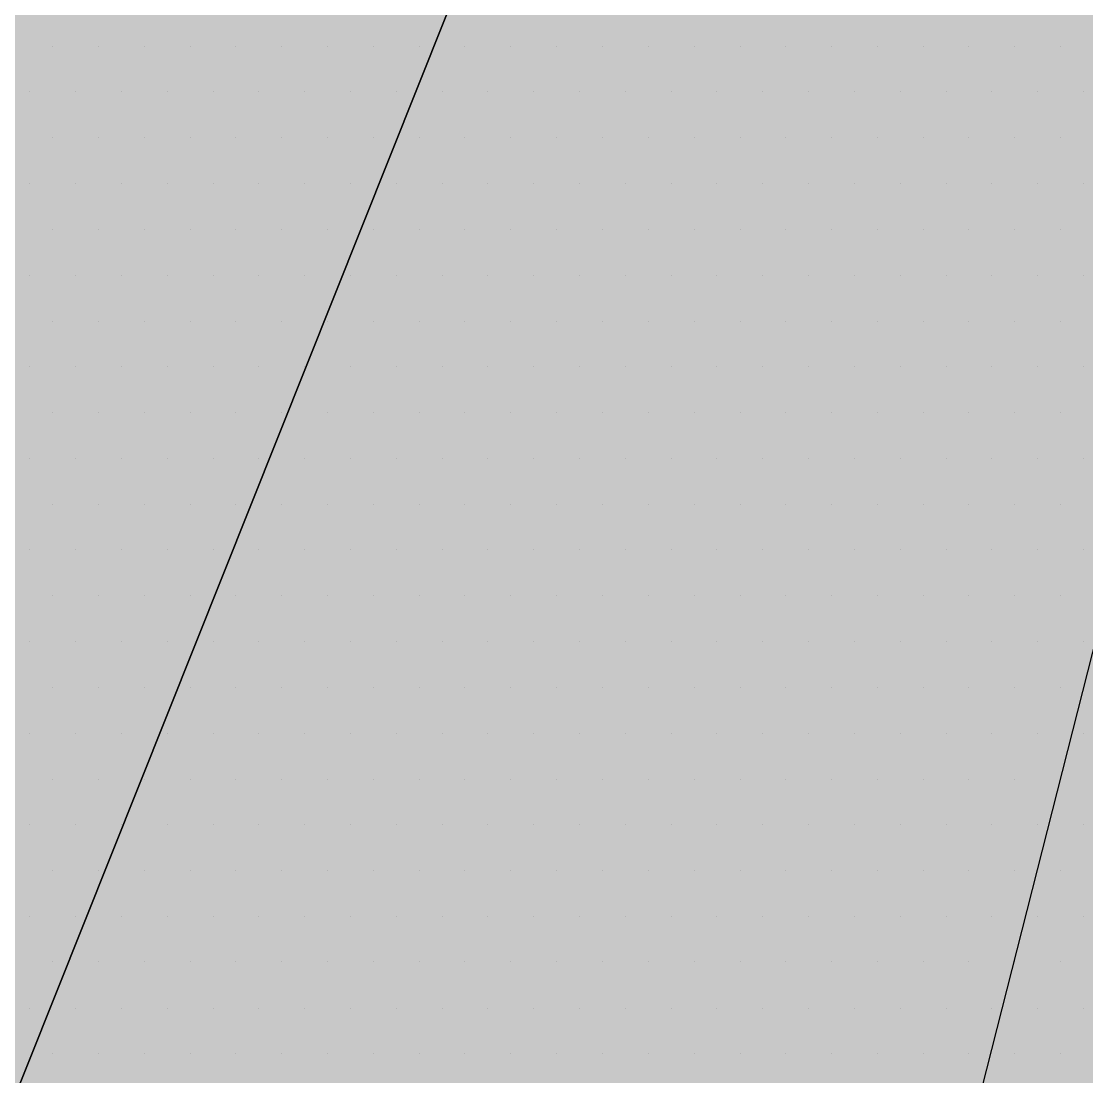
# Paper-space layout 'Layout1' of a CAD drawing. Extents: x -43 to 2298, y -18 to 768.
# Drawn here: x 141.808 to 143.088, y 264.585 to 265.853 of the extents above; entities that cross this region are included whole.
import ezdxf

# ---------------------------------------------------------------- set-up
doc = ezdxf.new("R2010")
doc.units = 0
doc.header["$LTSCALE"] = 2
doc.linetypes.add('CACHEX2', pattern=[0.75, 0.5, -0.25])
doc.layers.add('CARTOUCHE', color=7, linetype='Continuous')
doc.layers.add('LOGO', color=7, linetype='Continuous')

# ---------------------------------------------------------------- blocks, each defined once
blk = doc.blocks.new('A$C715108E3')
at = {"layer": 'LOGO', "color": 131}
for p, q in [((-6.9013, -7.0019), (-6.9013, -7.0019)), ((-6.8095, -7.0019), (-6.8095, -7.0019)), ((-6.7175, -7.0019), (-6.7175, -7.0019)), ((-6.6262, -7.0019), (-6.6262, -7.0019)), ((-6.5342, -7.0019), (-6.5342, -7.0019)), ((-6.4421, -7.0019), (-6.4421, -7.0019)), ((-6.3509, -7.0019), (-6.3509, -7.0019)), ((-6.2589, -7.0019), (-6.2589, -7.0019)), ((-6.1672, -7.0019), (-6.1672, -7.0019)), ((-6.0757, -7.0019), (-6.0757, -7.0019)), ((-5.9841, -7.0019), (-5.9841, -7.0019)), ((-5.8921, -7.0019), (-5.8921, -7.0019)), ((-5.8001, -7.0019), (-5.8001, -7.0019)), ((-5.7088, -7.0019), (-5.7088, -7.0019)), ((-5.6168, -7.0019), (-5.6168, -7.0019)), ((-5.5249, -7.0019), (-5.5249, -7.0019)), ((-5.4335, -7.0019), (-5.4335, -7.0019)), ((-5.3417, -7.0019), (-5.3417, -7.0019)), ((-5.2498, -7.0019), (-5.2498, -7.0019)), ((-5.1584, -7.0019), (-5.1584, -7.0019)), ((-5.0665, -7.0019), (-5.0665, -7.0019)), ((-4.9745, -7.0019), (-4.9745, -7.0019)), ((-4.8829, -7.0019), (-4.8829, -7.0019)), ((-6.947, -7.0932), (-6.947, -7.0932)), ((-6.855, -7.0932), (-6.855, -7.0932)), ((-6.7637, -7.0932), (-6.7637, -7.0932)), ((-6.6719, -7.0932), (-6.6719, -7.0932)), ((-6.5799, -7.0932), (-6.5799, -7.0932)), ((-6.4886, -7.0932), (-6.4886, -7.0932)), ((-6.3966, -7.0932), (-6.3966, -7.0932)), ((-6.305, -7.0932), (-6.305, -7.0932)), ((-6.2133, -7.0932), (-6.2133, -7.0932)), ((-6.1213, -7.0932), (-6.1213, -7.0932)), ((-6.0296, -7.0932), (-6.0296, -7.0932)), ((-5.9376, -7.0932), (-5.9376, -7.0932)), ((-5.8464, -7.0932), (-5.8464, -7.0932)), ((-5.7543, -7.0932), (-5.7543, -7.0932)), ((-5.6625, -7.0932), (-5.6625, -7.0932)), ((-5.571, -7.0932), (-5.571, -7.0932)), ((-5.4792, -7.0932), (-5.4792, -7.0932)), ((-5.3874, -7.0932), (-5.3874, -7.0932)), ((-5.2959, -7.0932), (-5.2959, -7.0932)), ((-5.2041, -7.0932), (-5.2041, -7.0932)), ((-5.1121, -7.0932), (-5.1121, -7.0932)), ((-5.0208, -7.0932), (-5.0208, -7.0932)), ((-4.929, -7.0932), (-4.929, -7.0932)), ((-4.8369, -7.0932), (-4.8369, -7.0932)), ((-6.9013, -7.1849), (-6.9013, -7.1849)), ((-6.8095, -7.1849), (-6.8095, -7.1849)), ((-6.7175, -7.1849), (-6.7175, -7.1849)), ((-6.6262, -7.1849), (-6.6262, -7.1849)), ((-6.5342, -7.1849), (-6.5342, -7.1849)), ((-6.4421, -7.1849), (-6.4421, -7.1849)), ((-6.3509, -7.1849), (-6.3509, -7.1849)), ((-6.2589, -7.1849), (-6.2589, -7.1849)), ((-6.1672, -7.1849), (-6.1672, -7.1849)), ((-6.0757, -7.1849), (-6.0757, -7.1849)), ((-5.9841, -7.1849), (-5.9841, -7.1849)), ((-5.8921, -7.1849), (-5.8921, -7.1849)), ((-5.8001, -7.1849), (-5.8001, -7.1849)), ((-5.7088, -7.1849), (-5.7088, -7.1849)), ((-5.6168, -7.1849), (-5.6168, -7.1849)), ((-5.5249, -7.1849), (-5.5249, -7.1849)), ((-5.4335, -7.1849), (-5.4335, -7.1849)), ((-5.3417, -7.1849), (-5.3417, -7.1849)), ((-5.2498, -7.1849), (-5.2498, -7.1849)), ((-5.1584, -7.1849), (-5.1584, -7.1849)), ((-5.0665, -7.1849), (-5.0665, -7.1849)), ((-4.9745, -7.1849), (-4.9745, -7.1849)), ((-4.8829, -7.1849), (-4.8829, -7.1849)), ((-6.947, -7.2773), (-6.947, -7.2773)), ((-6.855, -7.2773), (-6.855, -7.2773)), ((-6.7637, -7.2773), (-6.7637, -7.2773)), ((-6.6719, -7.2773), (-6.6719, -7.2773)), ((-6.5799, -7.2773), (-6.5799, -7.2773)), ((-6.4886, -7.2773), (-6.4886, -7.2773)), ((-6.3966, -7.2773), (-6.3966, -7.2773)), ((-6.305, -7.2773), (-6.305, -7.2773)), ((-6.2133, -7.2773), (-6.2133, -7.2773)), ((-6.1213, -7.2773), (-6.1213, -7.2773)), ((-6.0296, -7.2773), (-6.0296, -7.2773)), ((-5.9376, -7.2773), (-5.9376, -7.2773)), ((-5.8464, -7.2773), (-5.8464, -7.2773)), ((-5.7543, -7.2773), (-5.7543, -7.2773)), ((-5.6625, -7.2773), (-5.6625, -7.2773)), ((-5.571, -7.2773), (-5.571, -7.2773)), ((-5.4792, -7.2773), (-5.4792, -7.2773)), ((-5.3874, -7.2773), (-5.3874, -7.2773)), ((-5.2959, -7.2773), (-5.2959, -7.2773)), ((-5.2041, -7.2773), (-5.2041, -7.2773)), ((-5.1121, -7.2773), (-5.1121, -7.2773)), ((-5.0208, -7.2773), (-5.0208, -7.2773)), ((-4.929, -7.2773), (-4.929, -7.2773)), ((-4.8369, -7.2773), (-4.8369, -7.2773)), ((-6.9013, -7.3683), (-6.9013, -7.3683)), ((-6.8095, -7.3683), (-6.8095, -7.3683)), ((-6.7175, -7.3683), (-6.7175, -7.3683)), ((-6.6262, -7.3683), (-6.6262, -7.3683)), ((-6.5342, -7.3683), (-6.5342, -7.3683)), ((-6.4421, -7.3683), (-6.4421, -7.3683)), ((-6.3509, -7.3683), (-6.3509, -7.3683)), ((-6.2589, -7.3683), (-6.2589, -7.3683)), ((-6.1672, -7.3683), (-6.1672, -7.3683)), ((-6.0757, -7.3683), (-6.0757, -7.3683)), ((-5.9841, -7.3683), (-5.9841, -7.3683)), ((-5.8921, -7.3683), (-5.8921, -7.3683)), ((-5.8001, -7.3683), (-5.8001, -7.3683)), ((-5.7088, -7.3683), (-5.7088, -7.3683)), ((-5.6168, -7.3683), (-5.6168, -7.3683)), ((-5.5249, -7.3683), (-5.5249, -7.3683)), ((-5.4335, -7.3683), (-5.4335, -7.3683)), ((-5.3417, -7.3683), (-5.3417, -7.3683)), ((-5.2498, -7.3683), (-5.2498, -7.3683)), ((-5.1584, -7.3683), (-5.1584, -7.3683)), ((-5.0665, -7.3683), (-5.0665, -7.3683)), ((-4.9745, -7.3683), (-4.9745, -7.3683)), ((-4.8829, -7.3683), (-4.8829, -7.3683)), ((-6.947, -7.46), (-6.947, -7.46)), ((-6.855, -7.46), (-6.855, -7.46)), ((-6.7637, -7.46), (-6.7637, -7.46)), ((-6.6719, -7.46), (-6.6719, -7.46)), ((-6.5799, -7.46), (-6.5799, -7.46)), ((-6.4886, -7.46), (-6.4886, -7.46)), ((-6.3966, -7.46), (-6.3966, -7.46)), ((-6.305, -7.46), (-6.305, -7.46)), ((-6.2133, -7.46), (-6.2133, -7.46)), ((-6.1213, -7.46), (-6.1213, -7.46)), ((-6.0296, -7.46), (-6.0296, -7.46)), ((-5.9376, -7.46), (-5.9376, -7.46)), ((-5.8464, -7.46), (-5.8464, -7.46)), ((-5.7543, -7.46), (-5.7543, -7.46)), ((-5.6625, -7.46), (-5.6625, -7.46)), ((-5.571, -7.46), (-5.571, -7.46)), ((-5.4792, -7.46), (-5.4792, -7.46)), ((-5.3874, -7.46), (-5.3874, -7.46)), ((-5.2959, -7.46), (-5.2959, -7.46)), ((-5.2041, -7.46), (-5.2041, -7.46)), ((-5.1121, -7.46), (-5.1121, -7.46)), ((-5.0208, -7.46), (-5.0208, -7.46)), ((-4.929, -7.46), (-4.929, -7.46)), ((-4.8369, -7.46), (-4.8369, -7.46)), ((-6.9013, -7.5524), (-6.9013, -7.5524)), ((-6.8095, -7.5524), (-6.8095, -7.5524)), ((-6.7175, -7.5524), (-6.7175, -7.5524)), ((-6.6262, -7.5524), (-6.6262, -7.5524)), ((-6.5342, -7.5524), (-6.5342, -7.5524)), ((-6.4421, -7.5524), (-6.4421, -7.5524)), ((-6.3509, -7.5524), (-6.3509, -7.5524)), ((-6.2589, -7.5524), (-6.2589, -7.5524)), ((-6.1672, -7.5524), (-6.1672, -7.5524)), ((-6.0757, -7.5524), (-6.0757, -7.5524)), ((-5.9841, -7.5524), (-5.9841, -7.5524)), ((-5.8921, -7.5524), (-5.8921, -7.5524)), ((-5.8001, -7.5524), (-5.8001, -7.5524)), ((-5.7088, -7.5524), (-5.7088, -7.5524)), ((-5.6168, -7.5524), (-5.6168, -7.5524)), ((-5.5249, -7.5524), (-5.5249, -7.5524)), ((-5.4335, -7.5524), (-5.4335, -7.5524)), ((-5.3417, -7.5524), (-5.3417, -7.5524)), ((-5.2498, -7.5524), (-5.2498, -7.5524)), ((-5.1584, -7.5524), (-5.1584, -7.5524)), ((-5.0665, -7.5524), (-5.0665, -7.5524)), ((-4.9745, -7.5524), (-4.9745, -7.5524)), ((-4.8829, -7.5524), (-4.8829, -7.5524)), ((-6.947, -7.6436), (-6.947, -7.6436)), ((-6.855, -7.6436), (-6.855, -7.6436)), ((-6.7637, -7.6436), (-6.7637, -7.6436)), ((-6.6719, -7.6436), (-6.6719, -7.6436)), ((-6.5799, -7.6436), (-6.5799, -7.6436)), ((-6.4886, -7.6436), (-6.4886, -7.6436)), ((-6.3966, -7.6436), (-6.3966, -7.6436)), ((-6.305, -7.6436), (-6.305, -7.6436)), ((-6.2133, -7.6436), (-6.2133, -7.6436)), ((-6.1213, -7.6436), (-6.1213, -7.6436)), ((-6.0296, -7.6436), (-6.0296, -7.6436)), ((-5.9376, -7.6436), (-5.9376, -7.6436)), ((-5.8464, -7.6436), (-5.8464, -7.6436)), ((-5.7543, -7.6436), (-5.7543, -7.6436)), ((-5.6625, -7.6436), (-5.6625, -7.6436)), ((-5.571, -7.6436), (-5.571, -7.6436)), ((-5.4792, -7.6436), (-5.4792, -7.6436)), ((-5.3874, -7.6436), (-5.3874, -7.6436)), ((-5.2959, -7.6436), (-5.2959, -7.6436)), ((-5.2041, -7.6436), (-5.2041, -7.6436)), ((-5.1121, -7.6436), (-5.1121, -7.6436)), ((-5.0208, -7.6436), (-5.0208, -7.6436)), ((-4.929, -7.6436), (-4.929, -7.6436)), ((-4.8369, -7.6436), (-4.8369, -7.6436)), ((-6.9013, -7.7349), (-6.9013, -7.7349)), ((-6.8095, -7.7349), (-6.8095, -7.7349)), ((-6.7175, -7.7349), (-6.7175, -7.7349)), ((-6.6262, -7.7349), (-6.6262, -7.7349)), ((-6.5342, -7.7349), (-6.5342, -7.7349)), ((-6.4421, -7.7349), (-6.4421, -7.7349)), ((-6.3509, -7.7349), (-6.3509, -7.7349)), ((-6.2589, -7.7349), (-6.2589, -7.7349)), ((-6.1672, -7.7349), (-6.1672, -7.7349)), ((-6.0757, -7.7349), (-6.0757, -7.7349)), ((-5.9841, -7.7349), (-5.9841, -7.7349)), ((-5.8921, -7.7349), (-5.8921, -7.7349)), ((-5.8001, -7.7349), (-5.8001, -7.7349)), ((-5.7088, -7.7349), (-5.7088, -7.7349)), ((-5.6168, -7.7349), (-5.6168, -7.7349)), ((-5.5249, -7.7349), (-5.5249, -7.7349)), ((-5.4335, -7.7349), (-5.4335, -7.7349)), ((-5.3417, -7.7349), (-5.3417, -7.7349)), ((-5.2498, -7.7349), (-5.2498, -7.7349)), ((-5.1584, -7.7349), (-5.1584, -7.7349)), ((-5.0665, -7.7349), (-5.0665, -7.7349)), ((-4.9745, -7.7349), (-4.9745, -7.7349)), ((-4.8829, -7.7349), (-4.8829, -7.7349)), ((-6.947, -7.8275), (-6.947, -7.8275)), ((-6.855, -7.8275), (-6.855, -7.8275)), ((-6.7637, -7.8275), (-6.7637, -7.8275)), ((-6.6719, -7.8275), (-6.6719, -7.8275)), ((-6.5799, -7.8275), (-6.5799, -7.8275)), ((-6.4886, -7.8275), (-6.4886, -7.8275)), ((-6.3966, -7.8275), (-6.3966, -7.8275)), ((-6.305, -7.8275), (-6.305, -7.8275)), ((-6.2133, -7.8275), (-6.2133, -7.8275)), ((-6.1213, -7.8275), (-6.1213, -7.8275)), ((-6.0296, -7.8275), (-6.0296, -7.8275)), ((-5.9376, -7.8275), (-5.9376, -7.8275)), ((-5.8464, -7.8275), (-5.8464, -7.8275)), ((-5.7543, -7.8275), (-5.7543, -7.8275)), ((-5.6625, -7.8275), (-5.6625, -7.8275)), ((-5.571, -7.8275), (-5.571, -7.8275)), ((-5.4792, -7.8275), (-5.4792, -7.8275)), ((-5.3874, -7.8275), (-5.3874, -7.8275)), ((-5.2959, -7.8275), (-5.2959, -7.8275)), ((-5.2041, -7.8275), (-5.2041, -7.8275)), ((-5.1121, -7.8275), (-5.1121, -7.8275)), ((-5.0208, -7.8275), (-5.0208, -7.8275)), ((-4.929, -7.8275), (-4.929, -7.8275)), ((-4.8369, -7.8275), (-4.8369, -7.8275)), ((-6.9013, -7.919), (-6.9013, -7.919)), ((-6.8095, -7.919), (-6.8095, -7.919)), ((-6.7175, -7.919), (-6.7175, -7.919)), ((-6.6262, -7.919), (-6.6262, -7.919)), ((-6.5342, -7.919), (-6.5342, -7.919)), ((-6.4421, -7.919), (-6.4421, -7.919)), ((-6.3509, -7.919), (-6.3509, -7.919)), ((-6.2589, -7.919), (-6.2589, -7.919)), ((-6.1672, -7.919), (-6.1672, -7.919)), ((-6.0757, -7.919), (-6.0757, -7.919)), ((-5.9841, -7.919), (-5.9841, -7.919)), ((-5.8921, -7.919), (-5.8921, -7.919)), ((-5.8001, -7.919), (-5.8001, -7.919)), ((-5.7088, -7.919), (-5.7088, -7.919)), ((-5.6168, -7.919), (-5.6168, -7.919)), ((-5.5249, -7.919), (-5.5249, -7.919)), ((-5.4335, -7.919), (-5.4335, -7.919)), ((-5.3417, -7.919), (-5.3417, -7.919)), ((-5.2498, -7.919), (-5.2498, -7.919)), ((-5.1584, -7.919), (-5.1584, -7.919)), ((-5.0665, -7.919), (-5.0665, -7.919)), ((-4.9745, -7.919), (-4.9745, -7.919)), ((-4.8829, -7.919), (-4.8829, -7.919)), ((-6.947, -8.0102), (-6.947, -8.0102)), ((-6.855, -8.0102), (-6.855, -8.0102)), ((-6.7637, -8.0102), (-6.7637, -8.0102)), ((-6.6719, -8.0102), (-6.6719, -8.0102)), ((-6.5799, -8.0102), (-6.5799, -8.0102)), ((-6.4886, -8.0102), (-6.4886, -8.0102)), ((-6.3966, -8.0102), (-6.3966, -8.0102)), ((-6.305, -8.0102), (-6.305, -8.0102)), ((-6.2133, -8.0102), (-6.2133, -8.0102)), ((-6.1213, -8.0102), (-6.1213, -8.0102)), ((-6.0296, -8.0102), (-6.0296, -8.0102)), ((-5.9376, -8.0102), (-5.9376, -8.0102)), ((-5.8464, -8.0102), (-5.8464, -8.0102)), ((-5.7543, -8.0102), (-5.7543, -8.0102)), ((-5.6625, -8.0102), (-5.6625, -8.0102)), ((-5.571, -8.0102), (-5.571, -8.0102)), ((-5.4792, -8.0102), (-5.4792, -8.0102)), ((-5.3874, -8.0102), (-5.3874, -8.0102)), ((-5.2959, -8.0102), (-5.2959, -8.0102)), ((-5.2041, -8.0102), (-5.2041, -8.0102)), ((-5.1121, -8.0102), (-5.1121, -8.0102)), ((-5.0208, -8.0102), (-5.0208, -8.0102)), ((-4.929, -8.0102), (-4.929, -8.0102)), ((-4.8369, -8.0102), (-4.8369, -8.0102)), ((-6.9013, -8.1026), (-6.9013, -8.1026)), ((-6.8095, -8.1026), (-6.8095, -8.1026)), ((-6.7175, -8.1026), (-6.7175, -8.1026)), ((-6.6262, -8.1026), (-6.6262, -8.1026)), ((-6.5342, -8.1026), (-6.5342, -8.1026)), ((-6.4421, -8.1026), (-6.4421, -8.1026)), ((-6.3509, -8.1026), (-6.3509, -8.1026)), ((-6.2589, -8.1026), (-6.2589, -8.1026)), ((-6.1672, -8.1026), (-6.1672, -8.1026)), ((-6.0757, -8.1026), (-6.0757, -8.1026)), ((-5.9841, -8.1026), (-5.9841, -8.1026)), ((-5.8921, -8.1026), (-5.8921, -8.1026)), ((-5.8001, -8.1026), (-5.8001, -8.1026)), ((-5.7088, -8.1026), (-5.7088, -8.1026)), ((-5.6168, -8.1026), (-5.6168, -8.1026)), ((-5.5249, -8.1026), (-5.5249, -8.1026)), ((-5.4335, -8.1026), (-5.4335, -8.1026)), ((-5.3417, -8.1026), (-5.3417, -8.1026)), ((-5.2498, -8.1026), (-5.2498, -8.1026)), ((-5.1584, -8.1026), (-5.1584, -8.1026)), ((-5.0665, -8.1026), (-5.0665, -8.1026)), ((-4.9745, -8.1026), (-4.9745, -8.1026)), ((-4.8829, -8.1026), (-4.8829, -8.1026)), ((-6.947, -8.1941), (-6.947, -8.1941)), ((-6.855, -8.1941), (-6.855, -8.1941)), ((-6.7637, -8.1941), (-6.7637, -8.1941)), ((-6.6719, -8.1941), (-6.6719, -8.1941)), ((-6.5799, -8.1941), (-6.5799, -8.1941)), ((-6.4886, -8.1941), (-6.4886, -8.1941)), ((-6.3966, -8.1941), (-6.3966, -8.1941)), ((-6.305, -8.1941), (-6.305, -8.1941)), ((-6.2133, -8.1941), (-6.2133, -8.1941)), ((-6.1213, -8.1941), (-6.1213, -8.1941)), ((-6.0296, -8.1941), (-6.0296, -8.1941)), ((-5.9376, -8.1941), (-5.9376, -8.1941)), ((-5.8464, -8.1941), (-5.8464, -8.1941)), ((-5.7543, -8.1941), (-5.7543, -8.1941)), ((-5.6625, -8.1941), (-5.6625, -8.1941)), ((-5.571, -8.1941), (-5.571, -8.1941)), ((-5.4792, -8.1941), (-5.4792, -8.1941)), ((-5.3874, -8.1941), (-5.3874, -8.1941)), ((-5.2959, -8.1941), (-5.2959, -8.1941)), ((-5.2041, -8.1941), (-5.2041, -8.1941)), ((-5.1121, -8.1941), (-5.1121, -8.1941)), ((-5.0208, -8.1941), (-5.0208, -8.1941)), ((-4.929, -8.1941), (-4.929, -8.1941)), ((-4.8369, -8.1941), (-4.8369, -8.1941)), ((-6.9013, -8.2855), (-6.9013, -8.2855)), ((-6.8095, -8.2855), (-6.8095, -8.2855)), ((-6.7175, -8.2855), (-6.7175, -8.2855)), ((-6.6262, -8.2855), (-6.6262, -8.2855)), ((-6.5342, -8.2855), (-6.5342, -8.2855)), ((-6.4421, -8.2855), (-6.4421, -8.2855)), ((-6.3509, -8.2855), (-6.3509, -8.2855)), ((-6.2589, -8.2855), (-6.2589, -8.2855)), ((-6.1672, -8.2855), (-6.1672, -8.2855)), ((-6.0757, -8.2855), (-6.0757, -8.2855)), ((-5.9841, -8.2855), (-5.9841, -8.2855)), ((-5.8921, -8.2855), (-5.8921, -8.2855)), ((-5.8001, -8.2855), (-5.8001, -8.2855)), ((-5.7088, -8.2855), (-5.7088, -8.2855)), ((-5.6168, -8.2855), (-5.6168, -8.2855)), ((-5.5249, -8.2855), (-5.5249, -8.2855)), ((-5.4335, -8.2855), (-5.4335, -8.2855)), ((-5.3417, -8.2855), (-5.3417, -8.2855)), ((-5.2498, -8.2855), (-5.2498, -8.2855)), ((-5.1584, -8.2855), (-5.1584, -8.2855)), ((-5.0665, -8.2855), (-5.0665, -8.2855)), ((-4.9745, -8.2855), (-4.9745, -8.2855)), ((-4.8829, -8.2855), (-4.8829, -8.2855)), ((-6.947, -8.3777), (-6.947, -8.3777)), ((-6.855, -8.3777), (-6.855, -8.3777)), ((-6.7637, -8.3777), (-6.7637, -8.3777)), ((-6.6719, -8.3777), (-6.6719, -8.3777)), ((-6.5799, -8.3777), (-6.5799, -8.3777)), ((-6.4886, -8.3777), (-6.4886, -8.3777)), ((-6.3966, -8.3777), (-6.3966, -8.3777)), ((-6.305, -8.3777), (-6.305, -8.3777)), ((-6.2133, -8.3777), (-6.2133, -8.3777)), ((-6.1213, -8.3777), (-6.1213, -8.3777)), ((-6.0296, -8.3777), (-6.0296, -8.3777)), ((-5.9376, -8.3777), (-5.9376, -8.3777)), ((-5.8464, -8.3777), (-5.8464, -8.3777)), ((-5.7543, -8.3777), (-5.7543, -8.3777)), ((-5.6625, -8.3777), (-5.6625, -8.3777)), ((-5.571, -8.3777), (-5.571, -8.3777)), ((-5.4792, -8.3777), (-5.4792, -8.3777)), ((-5.3874, -8.3777), (-5.3874, -8.3777)), ((-5.2959, -8.3777), (-5.2959, -8.3777)), ((-5.2041, -8.3777), (-5.2041, -8.3777)), ((-5.1121, -8.3777), (-5.1121, -8.3777)), ((-5.0208, -8.3777), (-5.0208, -8.3777)), ((-4.929, -8.3777), (-4.929, -8.3777)), ((-4.8369, -8.3777), (-4.8369, -8.3777)), ((-6.9013, -8.4692), (-6.9013, -8.4692)), ((-6.8095, -8.4692), (-6.8095, -8.4692)), ((-6.7175, -8.4692), (-6.7175, -8.4692)), ((-6.6262, -8.4692), (-6.6262, -8.4692)), ((-6.5342, -8.4692), (-6.5342, -8.4692)), ((-6.4421, -8.4692), (-6.4421, -8.4692)), ((-6.3509, -8.4692), (-6.3509, -8.4692)), ((-6.2589, -8.4692), (-6.2589, -8.4692)), ((-6.1672, -8.4692), (-6.1672, -8.4692)), ((-6.0757, -8.4692), (-6.0757, -8.4692)), ((-5.9841, -8.4692), (-5.9841, -8.4692)), ((-5.8921, -8.4692), (-5.8921, -8.4692)), ((-5.8001, -8.4692), (-5.8001, -8.4692)), ((-5.7088, -8.4692), (-5.7088, -8.4692)), ((-5.6168, -8.4692), (-5.6168, -8.4692)), ((-5.5249, -8.4692), (-5.5249, -8.4692)), ((-5.4335, -8.4692), (-5.4335, -8.4692)), ((-5.3417, -8.4692), (-5.3417, -8.4692)), ((-5.2498, -8.4692), (-5.2498, -8.4692)), ((-5.1584, -8.4692), (-5.1584, -8.4692)), ((-5.0665, -8.4692), (-5.0665, -8.4692)), ((-4.9745, -8.4692), (-4.9745, -8.4692)), ((-4.8829, -8.4692), (-4.8829, -8.4692)), ((-6.947, -8.5607), (-6.947, -8.5607)), ((-6.855, -8.5607), (-6.855, -8.5607)), ((-6.7637, -8.5607), (-6.7637, -8.5607)), ((-6.6719, -8.5607), (-6.6719, -8.5607)), ((-6.5799, -8.5607), (-6.5799, -8.5607)), ((-6.4886, -8.5607), (-6.4886, -8.5607)), ((-6.3966, -8.5607), (-6.3966, -8.5607)), ((-6.305, -8.5607), (-6.305, -8.5607)), ((-6.2133, -8.5607), (-6.2133, -8.5607)), ((-6.1213, -8.5607), (-6.1213, -8.5607)), ((-6.0296, -8.5607), (-6.0296, -8.5607)), ((-5.9376, -8.5607), (-5.9376, -8.5607)), ((-5.8464, -8.5607), (-5.8464, -8.5607)), ((-5.7543, -8.5607), (-5.7543, -8.5607)), ((-5.6625, -8.5607), (-5.6625, -8.5607)), ((-5.571, -8.5607), (-5.571, -8.5607)), ((-5.4792, -8.5607), (-5.4792, -8.5607)), ((-5.3874, -8.5607), (-5.3874, -8.5607)), ((-5.2959, -8.5607), (-5.2959, -8.5607)), ((-5.2041, -8.5607), (-5.2041, -8.5607)), ((-5.1121, -8.5607), (-5.1121, -8.5607)), ((-5.0208, -8.5607), (-5.0208, -8.5607)), ((-4.929, -8.5607), (-4.929, -8.5607)), ((-4.8369, -8.5607), (-4.8369, -8.5607)), ((-6.9013, -8.6529), (-6.9013, -8.6529)), ((-6.8095, -8.6529), (-6.8095, -8.6529)), ((-6.7175, -8.6529), (-6.7175, -8.6529)), ((-6.6262, -8.6529), (-6.6262, -8.6529)), ((-6.5342, -8.6529), (-6.5342, -8.6529)), ((-6.4421, -8.6529), (-6.4421, -8.6529)), ((-6.3509, -8.6529), (-6.3509, -8.6529)), ((-6.2589, -8.6529), (-6.2589, -8.6529)), ((-6.1672, -8.6529), (-6.1672, -8.6529)), ((-6.0757, -8.6529), (-6.0757, -8.6529)), ((-5.9841, -8.6529), (-5.9841, -8.6529)), ((-5.8921, -8.6529), (-5.8921, -8.6529)), ((-5.8001, -8.6529), (-5.8001, -8.6529)), ((-5.7088, -8.6529), (-5.7088, -8.6529)), ((-5.6168, -8.6529), (-5.6168, -8.6529)), ((-5.5249, -8.6529), (-5.5249, -8.6529)), ((-5.4335, -8.6529), (-5.4335, -8.6529)), ((-5.3417, -8.6529), (-5.3417, -8.6529)), ((-5.2498, -8.6529), (-5.2498, -8.6529)), ((-5.1584, -8.6529), (-5.1584, -8.6529)), ((-5.0665, -8.6529), (-5.0665, -8.6529)), ((-4.9745, -8.6529), (-4.9745, -8.6529)), ((-4.8829, -8.6529), (-4.8829, -8.6529)), ((-6.947, -8.7445), (-6.947, -8.7445)), ((-6.855, -8.7445), (-6.855, -8.7445)), ((-6.7637, -8.7445), (-6.7637, -8.7445)), ((-6.6719, -8.7445), (-6.6719, -8.7445)), ((-6.5799, -8.7445), (-6.5799, -8.7445)), ((-6.4886, -8.7445), (-6.4886, -8.7445)), ((-6.3966, -8.7445), (-6.3966, -8.7445)), ((-6.305, -8.7445), (-6.305, -8.7445)), ((-6.2133, -8.7445), (-6.2133, -8.7445)), ((-6.1213, -8.7445), (-6.1213, -8.7445)), ((-6.0296, -8.7445), (-6.0296, -8.7445)), ((-5.9376, -8.7445), (-5.9376, -8.7445)), ((-5.8464, -8.7445), (-5.8464, -8.7445)), ((-5.7543, -8.7445), (-5.7543, -8.7445)), ((-5.6625, -8.7445), (-5.6625, -8.7445)), ((-5.571, -8.7445), (-5.571, -8.7445)), ((-5.4792, -8.7445), (-5.4792, -8.7445)), ((-5.3874, -8.7445), (-5.3874, -8.7445)), ((-5.2959, -8.7445), (-5.2959, -8.7445)), ((-5.2041, -8.7445), (-5.2041, -8.7445)), ((-5.1121, -8.7445), (-5.1121, -8.7445)), ((-5.0208, -8.7445), (-5.0208, -8.7445)), ((-4.929, -8.7445), (-4.929, -8.7445)), ((-4.8369, -8.7445), (-4.8369, -8.7445)), ((-6.9013, -8.8356), (-6.9013, -8.8356)), ((-6.8095, -8.8356), (-6.8095, -8.8356)), ((-6.7175, -8.8356), (-6.7175, -8.8356)), ((-6.6262, -8.8356), (-6.6262, -8.8356)), ((-6.5342, -8.8356), (-6.5342, -8.8356)), ((-6.4421, -8.8356), (-6.4421, -8.8356)), ((-6.3509, -8.8356), (-6.3509, -8.8356)), ((-6.2589, -8.8356), (-6.2589, -8.8356)), ((-6.1672, -8.8356), (-6.1672, -8.8356)), ((-6.0757, -8.8356), (-6.0757, -8.8356)), ((-5.9841, -8.8356), (-5.9841, -8.8356)), ((-5.8921, -8.8356), (-5.8921, -8.8356)), ((-5.8001, -8.8356), (-5.8001, -8.8356)), ((-5.7088, -8.8356), (-5.7088, -8.8356)), ((-5.6168, -8.8356), (-5.6168, -8.8356)), ((-5.5249, -8.8356), (-5.5249, -8.8356)), ((-5.4335, -8.8356), (-5.4335, -8.8356)), ((-5.3417, -8.8356), (-5.3417, -8.8356)), ((-5.2498, -8.8356), (-5.2498, -8.8356)), ((-5.1584, -8.8356), (-5.1584, -8.8356)), ((-5.0665, -8.8356), (-5.0665, -8.8356)), ((-4.9745, -8.8356), (-4.9745, -8.8356)), ((-4.8829, -8.8356), (-4.8829, -8.8356)), ((-6.947, -8.9282), (-6.947, -8.9282)), ((-6.855, -8.9282), (-6.855, -8.9282)), ((-6.7637, -8.9282), (-6.7637, -8.9282)), ((-6.6719, -8.9282), (-6.6719, -8.9282)), ((-6.5799, -8.9282), (-6.5799, -8.9282)), ((-6.4886, -8.9282), (-6.4886, -8.9282)), ((-6.3966, -8.9282), (-6.3966, -8.9282)), ((-6.305, -8.9282), (-6.305, -8.9282)), ((-6.2133, -8.9282), (-6.2133, -8.9282)), ((-6.1213, -8.9282), (-6.1213, -8.9282)), ((-6.0296, -8.9282), (-6.0296, -8.9282)), ((-5.9376, -8.9282), (-5.9376, -8.9282)), ((-5.8464, -8.9282), (-5.8464, -8.9282)), ((-5.7543, -8.9282), (-5.7543, -8.9282)), ((-5.6625, -8.9282), (-5.6625, -8.9282)), ((-5.571, -8.9282), (-5.571, -8.9282)), ((-5.4792, -8.9282), (-5.4792, -8.9282)), ((-5.3874, -8.9282), (-5.3874, -8.9282)), ((-5.2959, -8.9282), (-5.2959, -8.9282)), ((-5.2041, -8.9282), (-5.2041, -8.9282)), ((-5.1121, -8.9282), (-5.1121, -8.9282)), ((-5.0208, -8.9282), (-5.0208, -8.9282)), ((-4.929, -8.9282), (-4.929, -8.9282)), ((-4.8369, -8.9282), (-4.8369, -8.9282)), ((-6.9013, -9.0196), (-6.9013, -9.0196)), ((-6.8095, -9.0196), (-6.8095, -9.0196)), ((-6.7175, -9.0196), (-6.7175, -9.0196)), ((-6.6262, -9.0196), (-6.6262, -9.0196)), ((-6.5342, -9.0196), (-6.5342, -9.0196)), ((-6.4421, -9.0196), (-6.4421, -9.0196)), ((-6.3509, -9.0196), (-6.3509, -9.0196)), ((-6.2589, -9.0196), (-6.2589, -9.0196)), ((-6.1672, -9.0196), (-6.1672, -9.0196)), ((-6.0757, -9.0196), (-6.0757, -9.0196)), ((-5.9841, -9.0196), (-5.9841, -9.0196)), ((-5.8921, -9.0196), (-5.8921, -9.0196)), ((-5.8001, -9.0196), (-5.8001, -9.0196)), ((-5.7088, -9.0196), (-5.7088, -9.0196)), ((-5.6168, -9.0196), (-5.6168, -9.0196)), ((-5.5249, -9.0196), (-5.5249, -9.0196)), ((-5.4335, -9.0196), (-5.4335, -9.0196)), ((-5.3417, -9.0196), (-5.3417, -9.0196)), ((-5.2498, -9.0196), (-5.2498, -9.0196)), ((-5.1584, -9.0196), (-5.1584, -9.0196)), ((-5.0665, -9.0196), (-5.0665, -9.0196)), ((-4.9745, -9.0196), (-4.9745, -9.0196)), ((-4.8829, -9.0196), (-4.8829, -9.0196))]:
    blk.add_line(p, q, dxfattribs=at)
blk = doc.blocks.new('A$C581E6685')
at = {"layer": 'LOGO'}
for color, points in [(32, [(-39.8519, 24.2064), (-40.7961, 26.4077), (-33.3292, 40.5507)]), (40, [(-39.8519, 24.2064), (-33.3292, 40.5507), (-37.1498, 25.5201)])]:
    blk.add_hatch(color=color, dxfattribs=at).paths.add_polyline_path(points)
at = {"layer": 'LOGO', "color": 32}
blk.add_lwpolyline([(-39.8519, 24.2064), (-40.7961, 26.4077), (-33.3292, 40.5507)], close=True, dxfattribs=at)
at = {"layer": 'LOGO', "color": 40}
blk.add_lwpolyline([(-39.8519, 24.2064), (-33.3292, 40.5507), (-37.1498, 25.5201)], close=True, dxfattribs=at)
at = {"layer": 'LOGO', "color": 32, "linetype": 'CACHEX2', "ltscale": 1.5}
blk.add_ellipse((-38.0538, 23.8138), major_axis=(-19.0311, -3.534), ratio=0.590567, dxfattribs=at)
at = {"layer": 'LOGO', "color": 32}
blk.add_ellipse((-37.6144, 23.8499), major_axis=(-13.5768, -4.2839), ratio=0.791971, dxfattribs=at)
at = {"layer": 'CARTOUCHE'}
blk.add_blockref('A$C715108E3', (-31.6739, 36.3189), dxfattribs=at)

psp = doc.layouts.get("Layout1")

# ---------------------------------------------------------------- hatches: boundary and pattern name
at = {"layer": 'CARTOUCHE', "true_color": 0xffffff}
h = psp.add_hatch(color=7, dxfattribs=at)
h.dxf.hatch_style = 1
edge = h.paths.add_edge_path()
edge.add_spline(control_points=[(127.7197, 272.4748), (127.7197, 261.5837), (127.7197, 250.6925), (127.7197, 246.8525), (131.5597, 246.8525), (177.0989, 246.8525), (222.6382, 246.8525), (226.4782, 246.8525), (226.4782, 250.6925), (226.4782, 261.5837), (226.4782, 272.4748), (226.4782, 276.3148), (222.6382, 276.3148), (177.0989, 276.3148), (131.5597, 276.3148), (127.7197, 276.3148), (127.7197, 272.4748)], knot_values=[0, 0, 0, 1, 1, 2.570796, 2.570796, 3.570796, 3.570796, 5.141593, 5.141593, 6.141593, 6.141593, 7.712389, 7.712389, 8.712389, 8.712389, 10.283185, 10.283185, 10.283185], weights=[1, 1, 1, 0.707107, 1, 1, 1, 0.707107, 1, 1, 1, 0.707107, 1, 1, 1, 0.707107, 1], degree=2, periodic=0)

# ---------------------------------------------------------------- linework, layer by layer
at = {"layer": 'CARTOUCHE'}
psp.add_rational_spline([(127.7197, 272.4748), (127.7197, 261.5837), (127.7197, 250.6925), (127.7197, 246.8525), (131.5597, 246.8525), (177.0989, 246.8525), (222.6382, 246.8525), (226.4782, 246.8525), (226.4782, 250.6925), (226.4782, 261.5837), (226.4782, 272.4748), (226.4782, 276.3148), (222.6382, 276.3148), (177.0989, 276.3148), (131.5597, 276.3148), (127.7197, 276.3148), (127.7197, 272.4748)], [1, 1, 1, 0.707106781187, 1, 1, 1, 0.707106781187, 1, 1, 1, 0.707106781187, 1, 1, 1, 0.707106781187, 1], degree=2, knots=[0, 0, 0, 1, 1, 2.570796, 2.570796, 3.570796, 3.570796, 5.141593, 5.141593, 6.141593, 6.141593, 7.712389, 7.712389, 8.712389, 8.712389, 10.283185, 10.283185, 10.283185], dxfattribs=at)

# ---------------------------------------------------------------- block references
at = {"layer": 'CARTOUCHE', "xscale": 0.6, "yscale": 0.6, "zscale": 0.6}
psp.add_blockref('A$C581E6685', (164.9904, 248.2331), dxfattribs=at)

doc.saveas('drawing.dxf')
